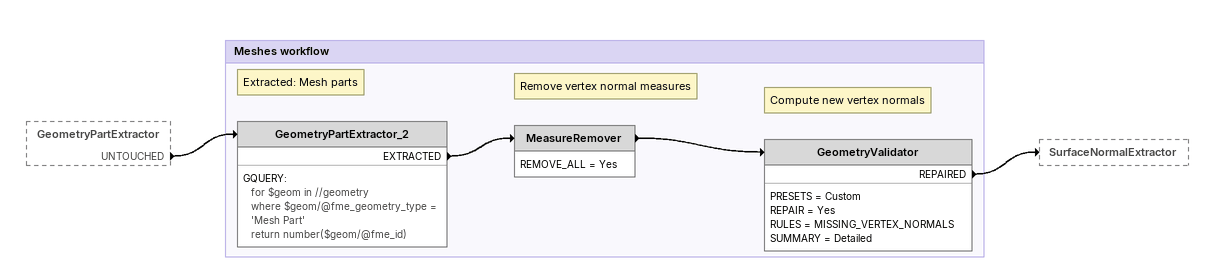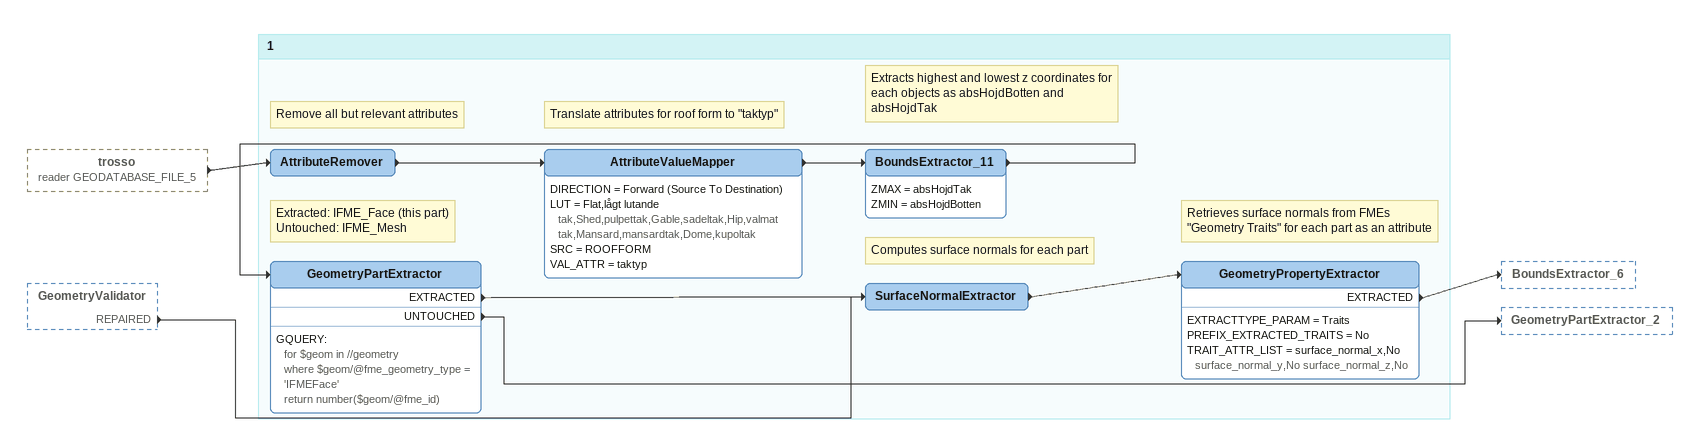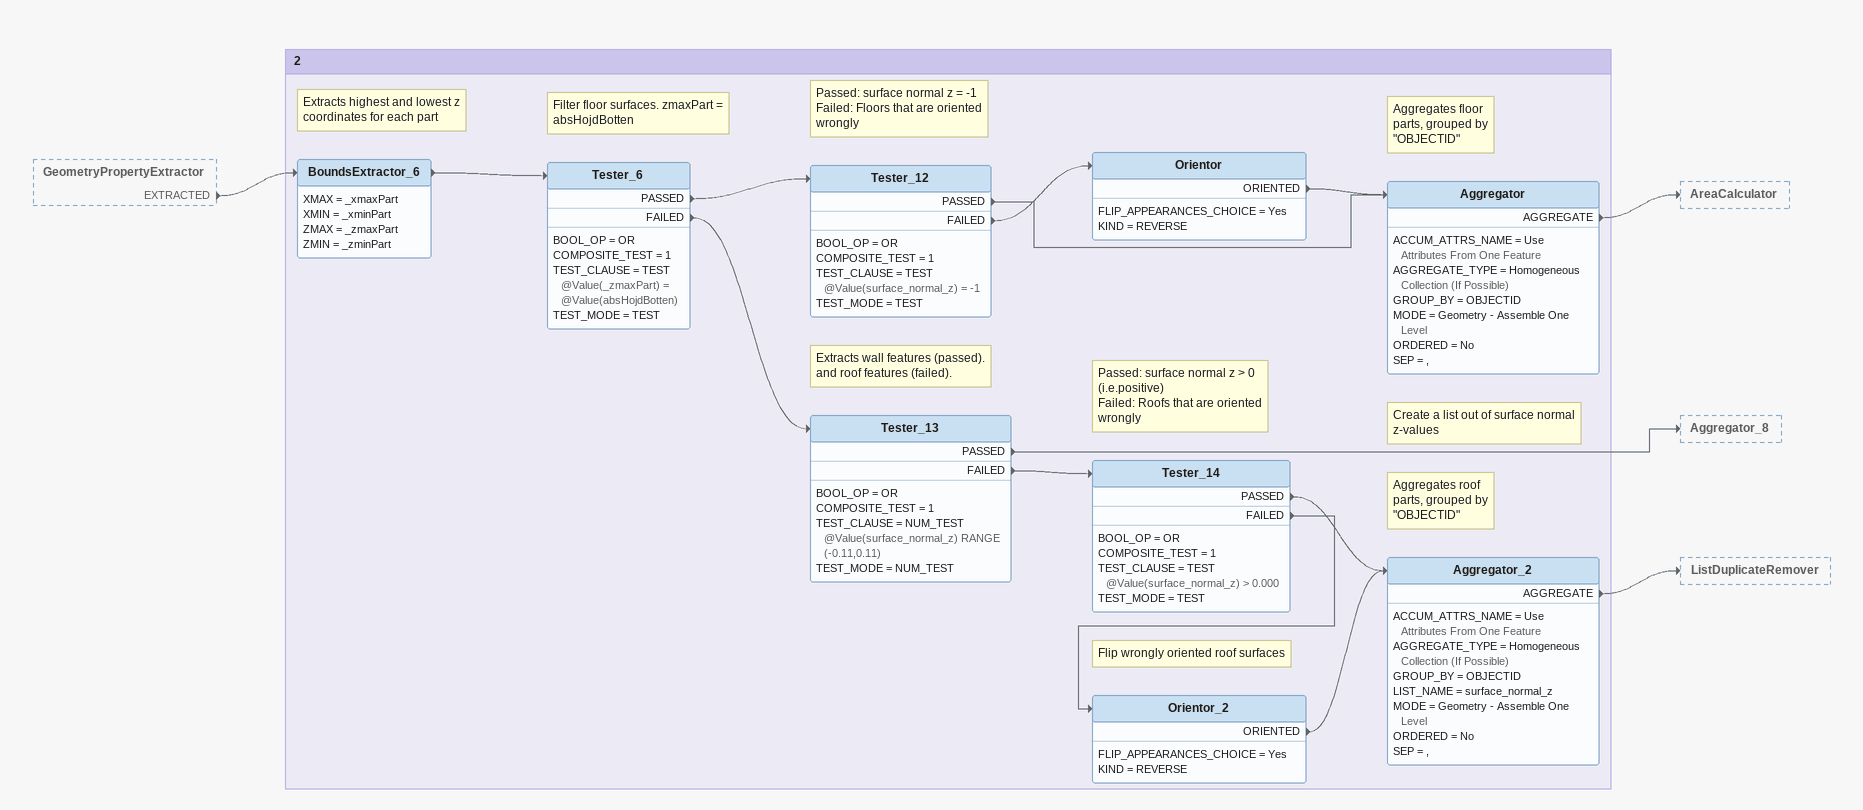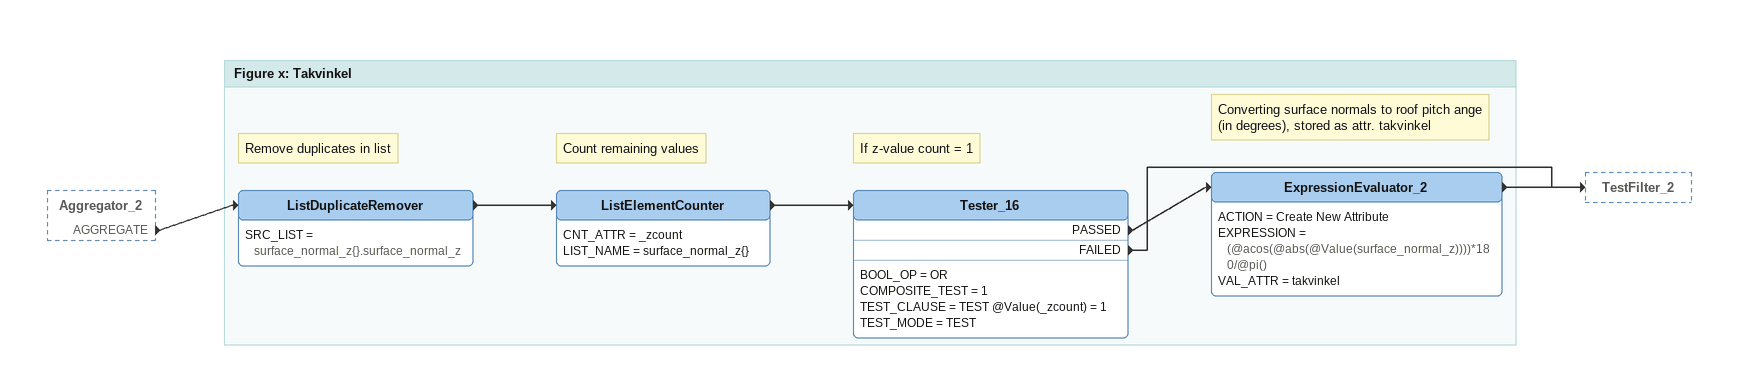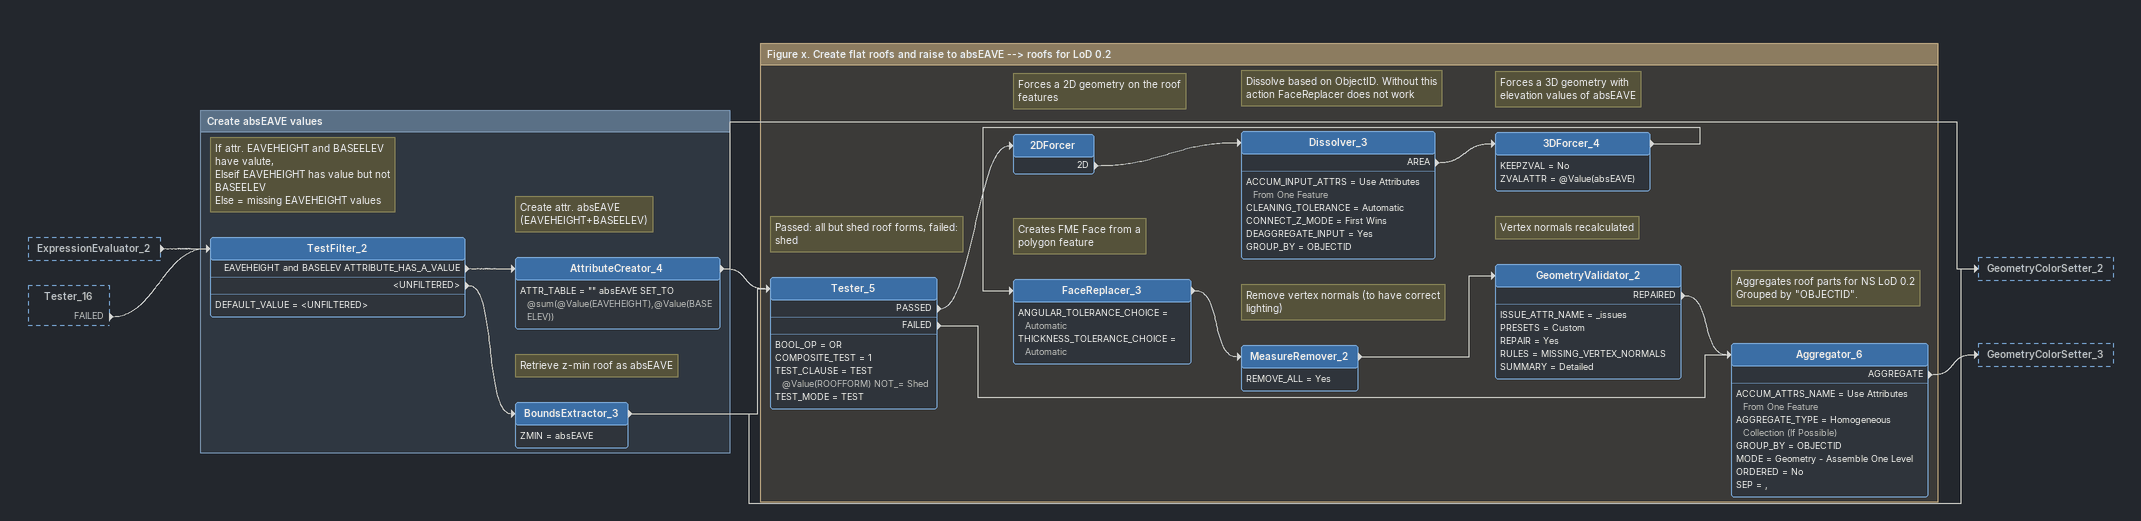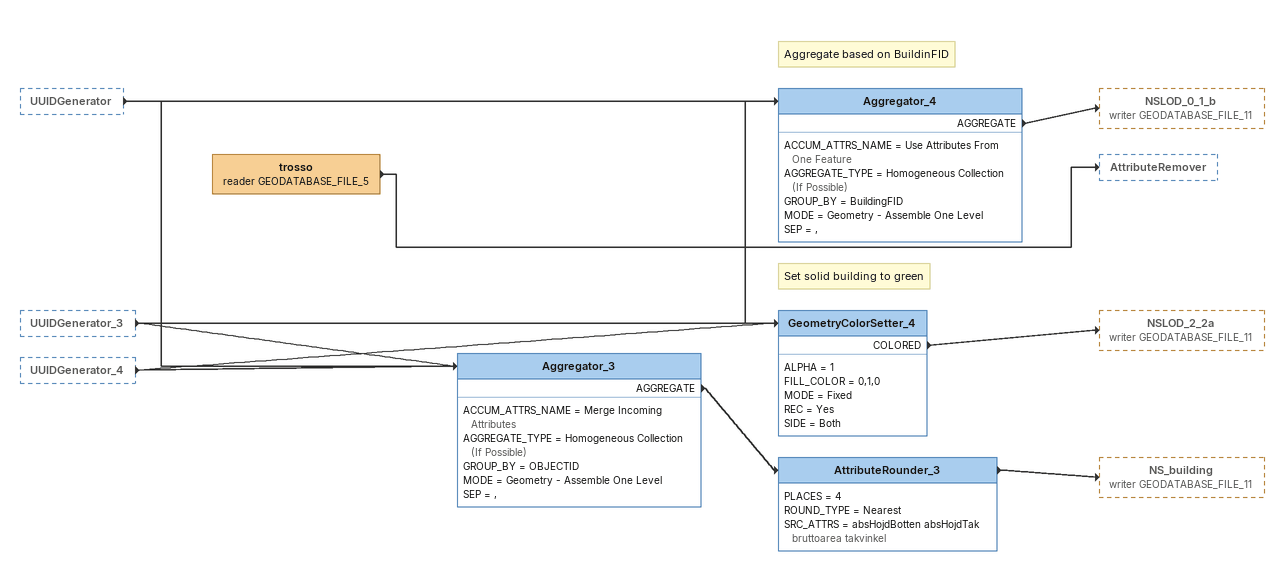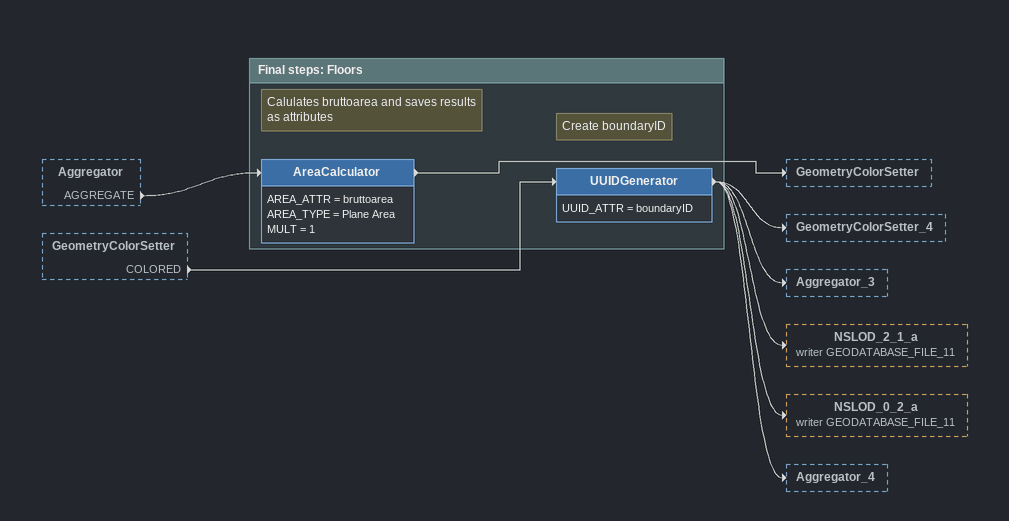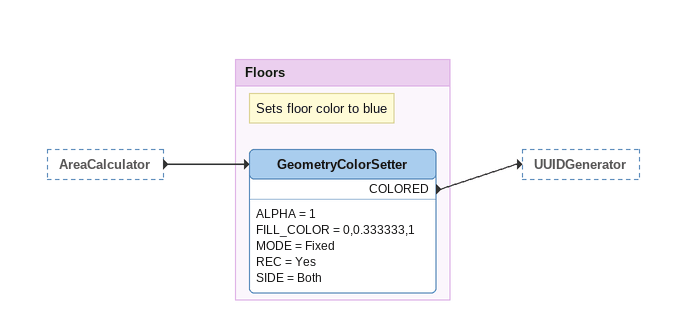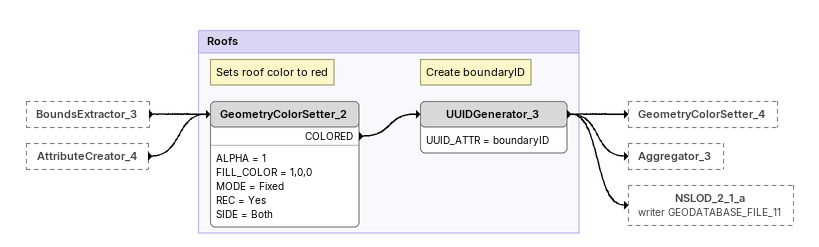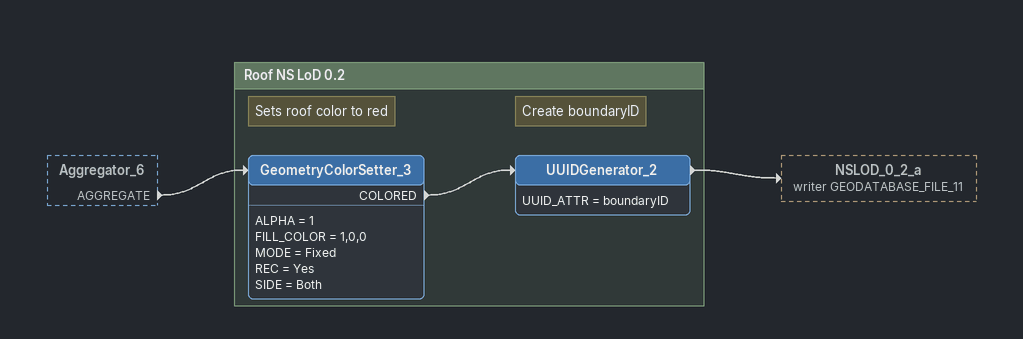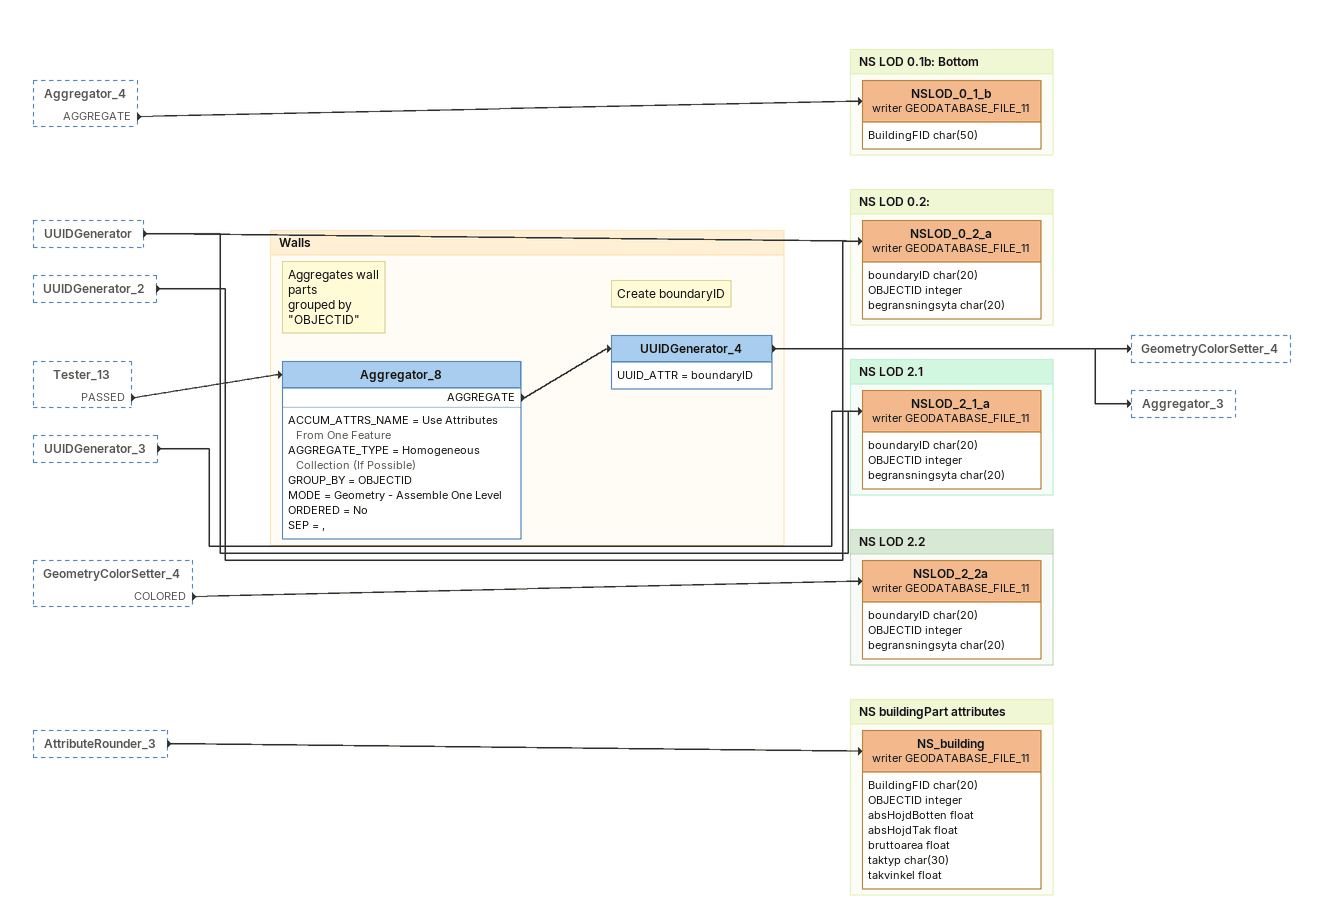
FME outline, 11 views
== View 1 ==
GeometryPartExtractor [outside]
    UNTOUCHED -> GeometryPartExtractor_2

Bookmark: Meshes workflow
Note: Extracted: Mesh parts
GeometryPartExtractor_2
    GQUERY:
      for $geom in //geometry
      where $geom/@fme_geometry_type = 'Mesh Part'
      return number($geom/@fme_id)
    EXTRACTED -> MeasureRemover
Note: Remove vertex normal measures
MeasureRemover
    REMOVE_ALL = Yes
    -> GeometryValidator
Note: Compute new vertex normals
GeometryValidator
    PRESETS = Custom
    REPAIR = Yes
    RULES = MISSING_VERTEX_NORMALS
    SUMMARY = Detailed
    REPAIRED -> SurfaceNormalExtractor

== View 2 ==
trosso (reader GEODATABASE_FILE_5) [outside]
    -> AttributeRemover
GeometryValidator [outside]
    REPAIRED -> SurfaceNormalExtractor

Bookmark: 1
Note: Remove all but relevant attributes
AttributeRemover
    -> AttributeValueMapper
Note: Translate attributes for roof form to "taktyp"
AttributeValueMapper
    DIRECTION = Forward (Source To Destination)
    LUT = Flat,lågt lutande tak,Shed,pulpettak,Gable,sadeltak,Hip,valmat tak,Mansard,mansardtak,Dome,kupoltak
    SRC = ROOFFORM
    VAL_ATTR = taktyp
    -> BoundsExtractor_11
Note: Extracts highest and lowest z coordinates for each objects as absHojdBotten and absHojdTak
BoundsExtractor_11
    ZMAX = absHojdTak
    ZMIN = absHojdBotten
    -> GeometryPartExtractor
Note: Extracted: IFME_Face (this part) / Untouched: IFME_Mesh
GeometryPartExtractor
    GQUERY:
      for $geom in //geometry
      where $geom/@fme_geometry_type = 'IFMEFace'
      return number($geom/@fme_id)
    EXTRACTED -> SurfaceNormalExtractor
    UNTOUCHED -> GeometryPartExtractor_2
Note: Computes surface normals for each part
SurfaceNormalExtractor
    -> GeometryPropertyExtractor
Note: Retrieves surface normals from FMEs "Geometry Traits" for each part as an attribute
GeometryPropertyExtractor
    EXTRACTTYPE_PARAM = Traits
    PREFIX_EXTRACTED_TRAITS = No
    TRAIT_ATTR_LIST = surface_normal_x,No surface_normal_y,No surface_normal_z,No
    EXTRACTED -> BoundsExtractor_6

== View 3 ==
GeometryPropertyExtractor [outside]
    EXTRACTED -> BoundsExtractor_6

Bookmark: 2
Note: Extracts highest and lowest z coordinates for each part
BoundsExtractor_6
    XMAX = _xmaxPart
    XMIN = _xminPart
    ZMAX = _zmaxPart
    ZMIN = _zminPart
    -> Tester_6
Note: Filter floor surfaces. zmaxPart = absHojdBotten
Tester_6
    BOOL_OP = OR
    COMPOSITE_TEST = 1
    TEST_CLAUSE = TEST @Value(_zmaxPart) = @Value(absHojdBotten)
    TEST_MODE = TEST
    PASSED -> Tester_12
    FAILED -> Tester_13
Note: Passed: surface normal z = -1 / Failed: Floors that are oriented wrongly
Tester_12
    BOOL_OP = OR
    COMPOSITE_TEST = 1
    TEST_CLAUSE = TEST @Value(surface_normal_z) = -1
    TEST_MODE = TEST
    PASSED -> Aggregator
    FAILED -> Orientor
Orientor
    FLIP_APPEARANCES_CHOICE = Yes
    KIND = REVERSE
    ORIENTED -> Aggregator
Note: Aggregates floor / parts, grouped by / "OBJECTID"
Aggregator
    ACCUM_ATTRS_NAME = Use Attributes From One Feature
    AGGREGATE_TYPE = Homogeneous Collection (If Possible)
    GROUP_BY = OBJECTID
    MODE = Geometry - Assemble One Level
    ORDERED = No
    SEP = ,
    AGGREGATE -> AreaCalculator
Note: Extracts wall features (passed). / and roof features (failed).
Tester_13
    BOOL_OP = OR
    COMPOSITE_TEST = 1
    TEST_CLAUSE = NUM_TEST @Value(surface_normal_z) RANGE (-0.11,0.11)
    TEST_MODE = NUM_TEST
    PASSED -> Aggregator_8
    FAILED -> Tester_14
Note: Passed: surface normal z > 0 (i.e.positive) / Failed: Roofs that are oriented wrongly
Tester_14
    BOOL_OP = OR
    COMPOSITE_TEST = 1
    TEST_CLAUSE = TEST @Value(surface_normal_z) > 0.000
    TEST_MODE = TEST
    PASSED -> Aggregator_2
    FAILED -> Orientor_2
Note: Flip wrongly oriented roof surfaces
Orientor_2
    FLIP_APPEARANCES_CHOICE = Yes
    KIND = REVERSE
    ORIENTED -> Aggregator_2
Note: Create a list out of surface normal z-values
Note: Aggregates roof / parts, grouped by / "OBJECTID"
Aggregator_2
    ACCUM_ATTRS_NAME = Use Attributes From One Feature
    AGGREGATE_TYPE = Homogeneous Collection (If Possible)
    GROUP_BY = OBJECTID
    LIST_NAME = surface_normal_z
    MODE = Geometry - Assemble One Level
    ORDERED = No
    SEP = ,
    AGGREGATE -> ListDuplicateRemover

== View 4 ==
Aggregator_2 [outside]
    AGGREGATE -> ListDuplicateRemover

Bookmark: Figure x: Takvinkel
Note: Remove duplicates in list
ListDuplicateRemover
    SRC_LIST = surface_normal_z{}.surface_normal_z
    -> ListElementCounter
Note: Count remaining values
ListElementCounter
    CNT_ATTR = _zcount
    LIST_NAME = surface_normal_z{}
    -> Tester_16
Note: If z-value count = 1
Tester_16
    BOOL_OP = OR
    COMPOSITE_TEST = 1
    TEST_CLAUSE = TEST @Value(_zcount) = 1
    TEST_MODE = TEST
    PASSED -> ExpressionEvaluator_2
    FAILED -> TestFilter_2
Note: Converting surface normals to roof pitch ange (in degrees), stored as attr. takvinkel
ExpressionEvaluator_2
    ACTION = Create New Attribute
    EXPRESSION = (@acos(@abs(@Value(surface_normal_z))))*180/@pi()
    VAL_ATTR = takvinkel
    -> TestFilter_2

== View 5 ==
ExpressionEvaluator_2 [outside]
    -> TestFilter_2
Tester_16 [outside]
    FAILED -> TestFilter_2

Bookmark: Create absEAVE values
Note: If attr. EAVEHEIGHT and BASEELEV have valute, / Elseif EAVEHEIGHT has value but not BASEELEV / Else = missing EAVEHEIGHT values
TestFilter_2
    DEFAULT_VALUE = <UNFILTERED>
    EAVEHEIGHT and BASELEV ATTRIBUTE_HAS_A_VALUE -> AttributeCreator_4
    <UNFILTERED> -> BoundsExtractor_3
Note: Create attr. absEAVE (EAVEHEIGHT+BASEELEV)
AttributeCreator_4
    ATTR_TABLE = "" absEAVE SET_TO @sum(@Value(EAVEHEIGHT),@Value(BASEELEV))
    -> Tester_5
    -> GeometryColorSetter_2
Note: Retrieve z-min roof as absEAVE
BoundsExtractor_3
    ZMIN = absEAVE
    -> Tester_5
    -> GeometryColorSetter_2

Bookmark: Figure x. Create flat roofs and raise to absEAVE --> roofs for LoD 0.2
Note: Passed: all but shed roof forms, failed: shed
Tester_5
    BOOL_OP = OR
    COMPOSITE_TEST = 1
    TEST_CLAUSE = TEST @Value(ROOFFORM) NOT_= Shed
    TEST_MODE = TEST
    PASSED -> 2DForcer
    FAILED -> Aggregator_6
Note: Forces a 2D geometry on the roof / features
2DForcer
    2D -> Dissolver_3
Note: Dissolve based on ObjectID. Without this action FaceReplacer does not work
Dissolver_3
    ACCUM_INPUT_ATTRS = Use Attributes From One Feature
    CLEANING_TOLERANCE = Automatic
    CONNECT_Z_MODE = First Wins
    DEAGGREGATE_INPUT = Yes
    GROUP_BY = OBJECTID
    AREA -> 3DForcer_4
Note: Forces a 3D geometry with / elevation values of absEAVE
3DForcer_4
    KEEPZVAL = No
    ZVALATTR = @Value(absEAVE)
    -> FaceReplacer_3
Note: Creates FME Face from a / polygon feature
FaceReplacer_3
    ANGULAR_TOLERANCE_CHOICE = Automatic
    THICKNESS_TOLERANCE_CHOICE = Automatic
    -> MeasureRemover_2
Note: Remove vertex normals (to have correct lighting)
MeasureRemover_2
    REMOVE_ALL = Yes
    -> GeometryValidator_2
Note: Vertex normals recalculated
GeometryValidator_2
    ISSUE_ATTR_NAME = _issues
    PRESETS = Custom
    REPAIR = Yes
    RULES = MISSING_VERTEX_NORMALS
    SUMMARY = Detailed
    REPAIRED -> Aggregator_6
Note: Aggregates roof parts for NS LoD 0.2 / Grouped by "OBJECTID".
Aggregator_6
    ACCUM_ATTRS_NAME = Use Attributes From One Feature
    AGGREGATE_TYPE = Homogeneous Collection (If Possible)
    GROUP_BY = OBJECTID
    MODE = Geometry - Assemble One Level
    ORDERED = No
    SEP = ,
    AGGREGATE -> GeometryColorSetter_3

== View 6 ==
UUIDGenerator [outside]
    -> GeometryColorSetter_4
    -> Aggregator_3
    -> Aggregator_4
UUIDGenerator_3 [outside]
    -> GeometryColorSetter_4
    -> Aggregator_3
UUIDGenerator_4 [outside]
    -> GeometryColorSetter_4
    -> Aggregator_3
trosso (reader GEODATABASE_FILE_5)
    -> AttributeRemover
Note: Aggregate based on BuildinFID
Aggregator_4
    ACCUM_ATTRS_NAME = Use Attributes From One Feature
    AGGREGATE_TYPE = Homogeneous Collection (If Possible)
    GROUP_BY = BuildingFID
    MODE = Geometry - Assemble One Level
    SEP = ,
    AGGREGATE -> NSLOD_0_1_b (writer GEODATABASE_FILE_11)
Note: Set solid building to green
GeometryColorSetter_4
    ALPHA = 1
    FILL_COLOR = 0,1,0
    MODE = Fixed
    REC = Yes
    SIDE = Both
    COLORED -> NSLOD_2_2a (writer GEODATABASE_FILE_11)
Aggregator_3
    ACCUM_ATTRS_NAME = Merge Incoming Attributes
    AGGREGATE_TYPE = Homogeneous Collection (If Possible)
    GROUP_BY = OBJECTID
    MODE = Geometry - Assemble One Level
    SEP = ,
    AGGREGATE -> AttributeRounder_3
AttributeRounder_3
    PLACES = 4
    ROUND_TYPE = Nearest
    SRC_ATTRS = absHojdBotten absHojdTak bruttoarea takvinkel
    -> NS_building (writer GEODATABASE_FILE_11)

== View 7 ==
Aggregator [outside]
    AGGREGATE -> AreaCalculator
GeometryColorSetter [outside]
    COLORED -> UUIDGenerator

Bookmark: Final steps: Floors
Note: Calulates bruttoarea and saves results as attributes
AreaCalculator
    AREA_ATTR = bruttoarea
    AREA_TYPE = Plane Area
    MULT = 1
    -> GeometryColorSetter
Note: Create boundaryID
UUIDGenerator
    UUID_ATTR = boundaryID
    -> GeometryColorSetter_4
    -> Aggregator_3
    -> NSLOD_2_1_a (writer GEODATABASE_FILE_11)
    -> NSLOD_0_2_a (writer GEODATABASE_FILE_11)
    -> Aggregator_4

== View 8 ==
AreaCalculator [outside]
    -> GeometryColorSetter

Bookmark: Floors
Note: Sets floor color to blue
GeometryColorSetter
    ALPHA = 1
    FILL_COLOR = 0,0.333333,1
    MODE = Fixed
    REC = Yes
    SIDE = Both
    COLORED -> UUIDGenerator

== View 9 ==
BoundsExtractor_3 [outside]
    -> GeometryColorSetter_2
AttributeCreator_4 [outside]
    -> GeometryColorSetter_2

Bookmark: Roofs
Note: Sets roof color to red
GeometryColorSetter_2
    ALPHA = 1
    FILL_COLOR = 1,0,0
    MODE = Fixed
    REC = Yes
    SIDE = Both
    COLORED -> UUIDGenerator_3
Note: Create boundaryID
UUIDGenerator_3
    UUID_ATTR = boundaryID
    -> GeometryColorSetter_4
    -> Aggregator_3
    -> NSLOD_2_1_a (writer GEODATABASE_FILE_11)

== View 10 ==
Aggregator_6 [outside]
    AGGREGATE -> GeometryColorSetter_3

Bookmark: Roof NS LoD 0.2
Note: Sets roof color to red
GeometryColorSetter_3
    ALPHA = 1
    FILL_COLOR = 1,0,0
    MODE = Fixed
    REC = Yes
    SIDE = Both
    COLORED -> UUIDGenerator_2
Note: Create boundaryID
UUIDGenerator_2
    UUID_ATTR = boundaryID
    -> NSLOD_0_2_a (writer GEODATABASE_FILE_11)

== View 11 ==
Aggregator_4 [outside]
    AGGREGATE -> NSLOD_0_1_b (writer GEODATABASE_FILE_11)
UUIDGenerator [outside]
    -> NSLOD_2_1_a (writer GEODATABASE_FILE_11)
    -> NSLOD_0_2_a (writer GEODATABASE_FILE_11)
UUIDGenerator_2 [outside]
    -> NSLOD_0_2_a (writer GEODATABASE_FILE_11)
Tester_13 [outside]
    PASSED -> Aggregator_8
UUIDGenerator_3 [outside]
    -> NSLOD_2_1_a (writer GEODATABASE_FILE_11)
GeometryColorSetter_4 [outside]
    COLORED -> NSLOD_2_2a (writer GEODATABASE_FILE_11)
AttributeRounder_3 [outside]
    -> NS_building (writer GEODATABASE_FILE_11)

Bookmark: NS LOD 0.1b: Bottom
NSLOD_0_1_b (writer GEODATABASE_FILE_11)
    attributes: BuildingFID char(50)

Bookmark: NS LOD 0.2:
NSLOD_0_2_a (writer GEODATABASE_FILE_11)
    attributes: boundaryID char(20), OBJECTID integer, begransningsyta char(20)

Bookmark: NS LOD 2.1
NSLOD_2_1_a (writer GEODATABASE_FILE_11)
    attributes: boundaryID char(20), OBJECTID integer, begransningsyta char(20)

Bookmark: Walls
Note: Aggregates wall / parts / grouped by / "OBJECTID"
Aggregator_8
    ACCUM_ATTRS_NAME = Use Attributes From One Feature
    AGGREGATE_TYPE = Homogeneous Collection (If Possible)
    GROUP_BY = OBJECTID
    MODE = Geometry - Assemble One Level
    ORDERED = No
    SEP = ,
    AGGREGATE -> UUIDGenerator_4
Note: Create boundaryID
UUIDGenerator_4
    UUID_ATTR = boundaryID
    -> GeometryColorSetter_4
    -> Aggregator_3

Bookmark: NS LOD 2.2
NSLOD_2_2a (writer GEODATABASE_FILE_11)
    attributes: boundaryID char(20), OBJECTID integer, begransningsyta char(20)

Bookmark: NS buildingPart attributes
NS_building (writer GEODATABASE_FILE_11)
    attributes: BuildingFID char(20), OBJECTID integer, absHojdBotten float, absHojdTak float, bruttoarea float, taktyp char(30), takvinkel float
